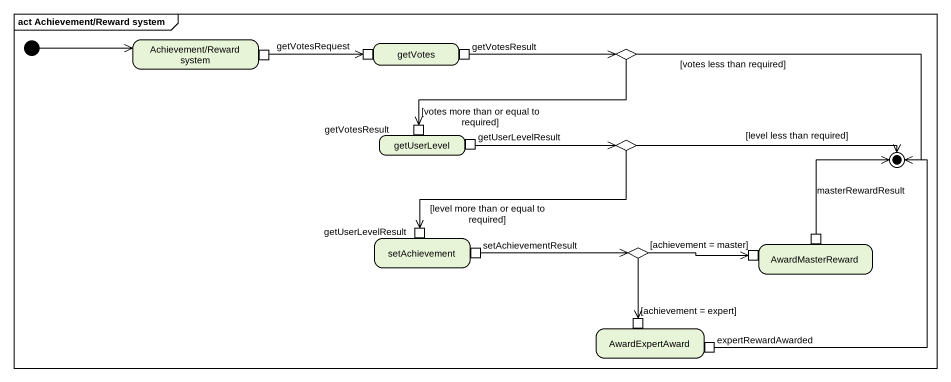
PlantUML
@startuml
mainframe act Achievement/Reward system
hide empty description
state "Achievement/Reward system" as Achievement_Reward_system {
  state getVotesRequest <<outputPin>>
}
state getVotes {
  state pin1 <<inputPin>>
  state getVotesResult <<outputPin>>
}
state "[votes less than required]" as votes_less_than_required <<choice>>
state getUserLevel {
  state "[votes more than or equal to required]" as votes_more_than_or_equal_to <<inputPin>>
  state getUserLevelResult <<outputPin>>
}
state choice1 <<choice>>
state final1 <<end>>
state setAchievement {
  state "[level more than or equal to required]" as level_more_than_or_equal_to <<inputPin>>
  state setAchievementResult <<outputPin>>
}
state choice2 <<choice>>
state AwardMasterReward {
  state "[achievement = master]" as achievement_master <<inputPin>>
  state masterRewardResult <<outputPin>>
}
state AwardExpertAward {
  state "[achievement = expert]" as achievement_expert <<inputPin>>
  state expertRewardAwarded <<outputPin>>
}
[*] -right-> Achievement_Reward_system
getVotesRequest -right-> pin1
getVotesResult -right-> votes_less_than_required
votes_less_than_required -left-> votes_more_than_or_equal_to : getVotesResult
votes_less_than_required -right-> final1
getUserLevelResult -right-> choice1
choice1 -right-> final1 : [level less than required]
choice1 -left-> level_more_than_or_equal_to : getUserLevelResult
setAchievementResult -right-> choice2
choice2 -right-> achievement_master
choice2 --> achievement_expert
masterRewardResult -up-> final1
expertRewardAwarded -up-> final1
@enduml
